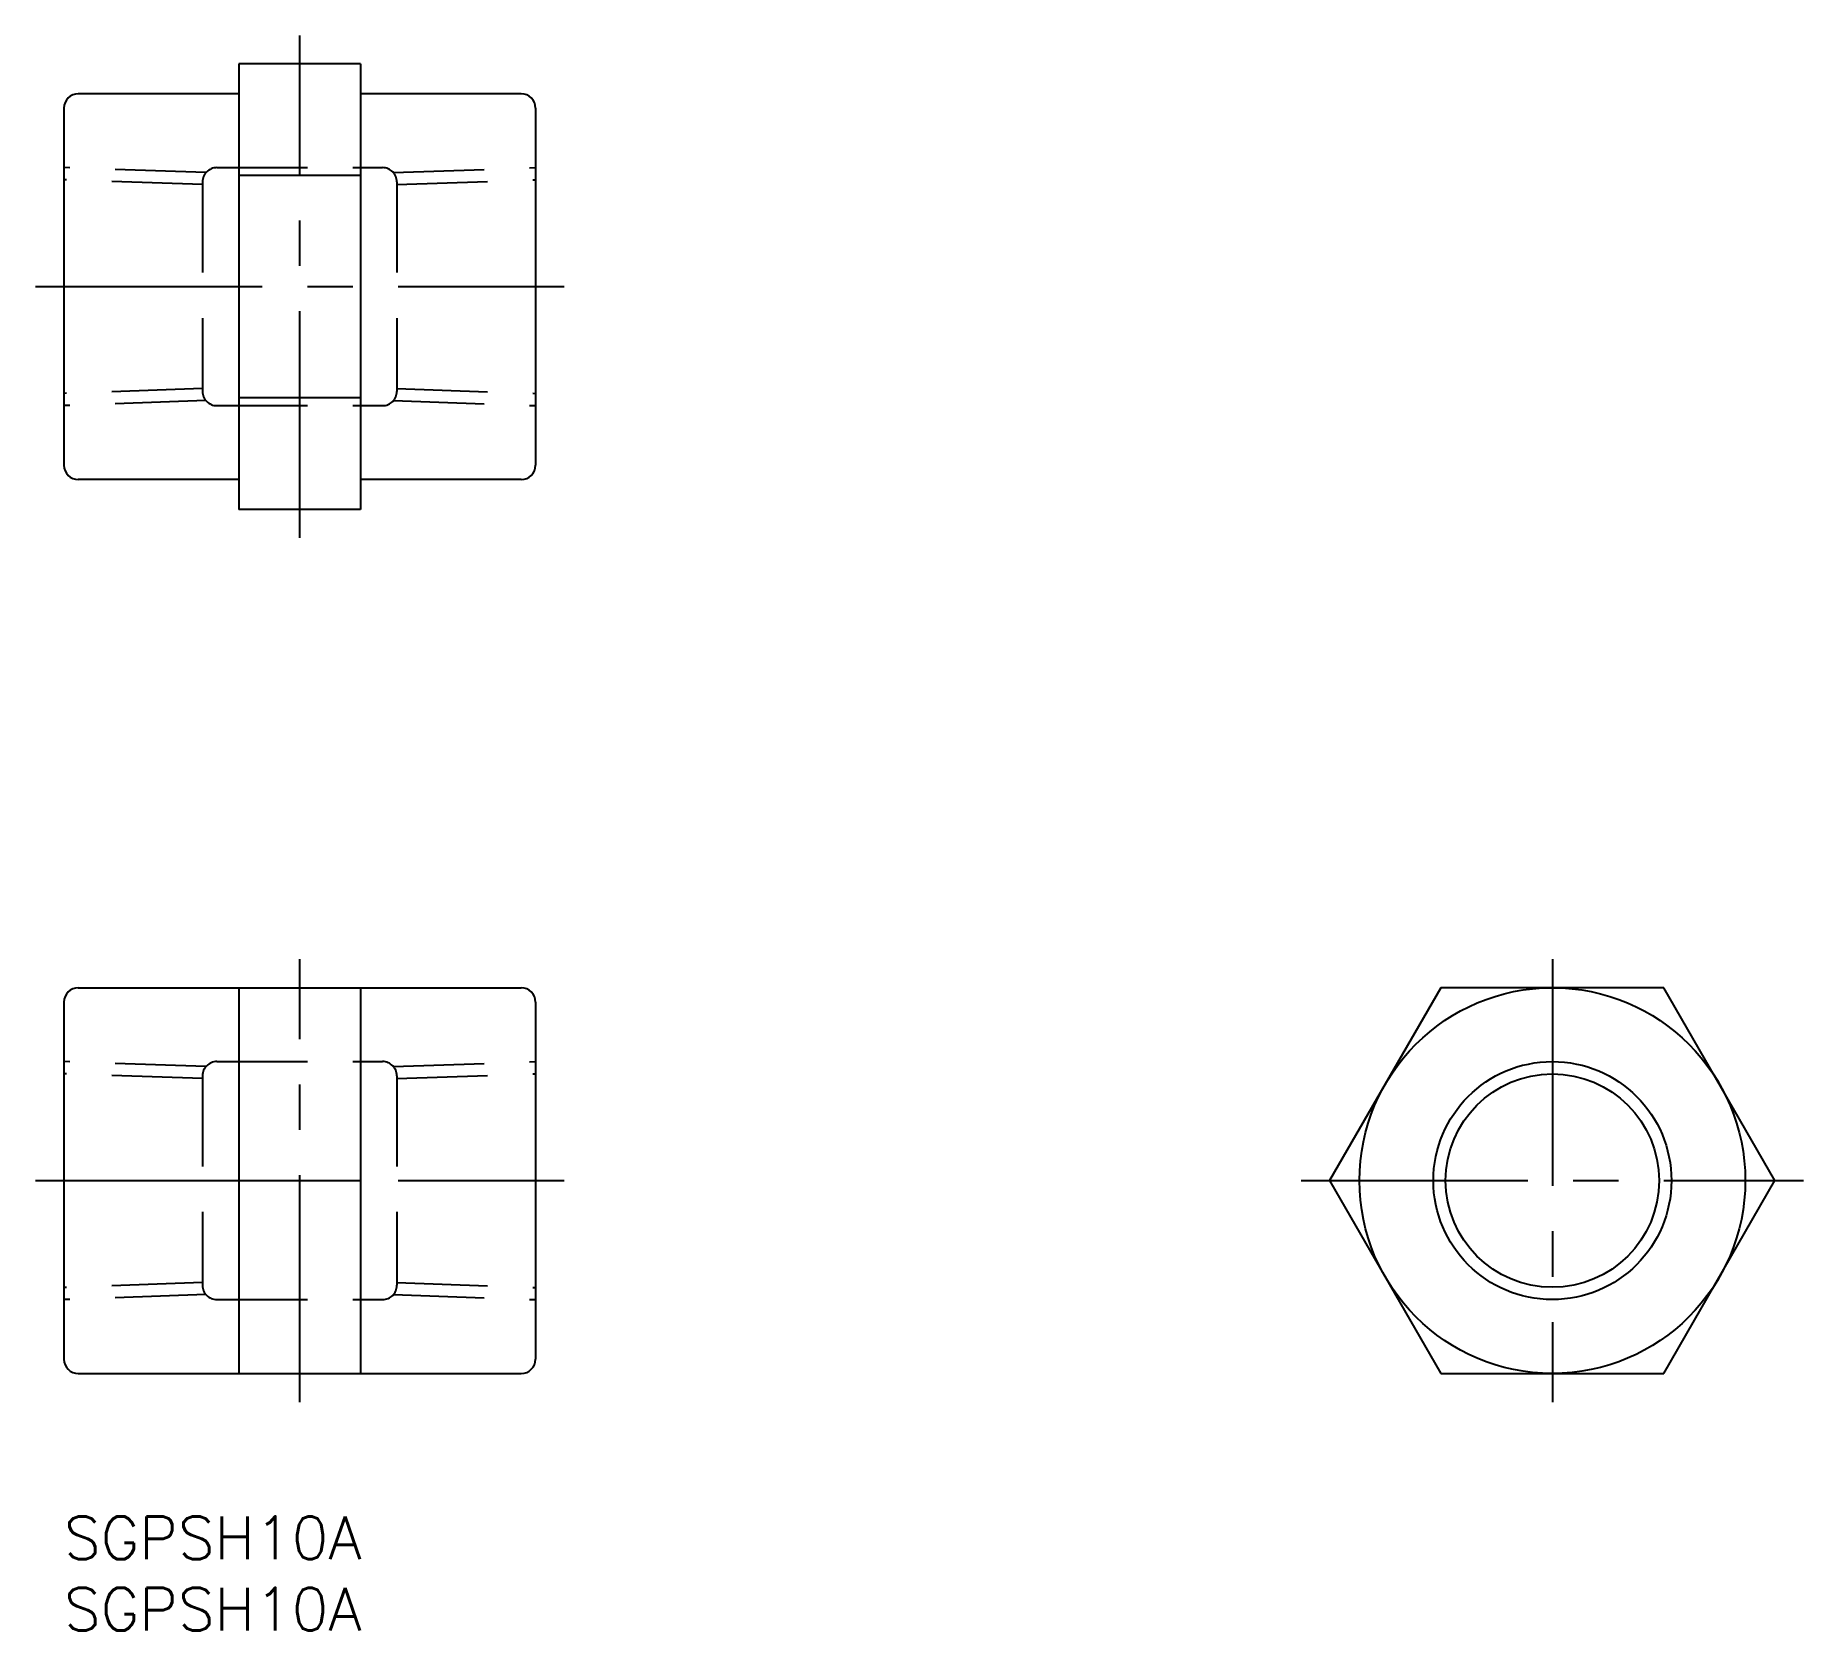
# Model space of a CAD drawing. Extents: x -2 to 122, y -8 to 104.
import ezdxf

# ---------------------------------------------------------------- set-up
doc = ezdxf.new("R2010")
doc.units = 0
doc.header["$LTSCALE"] = 0.5
doc.linetypes.add('CENTER', pattern=[50.8, 31.75, -6.35, 6.35, -6.35])
doc.linetypes.add('DASHED', pattern=[19.05, 12.7, -6.35])
for name, color, linetype in [('MSM_CENTER', 1, 'CENTER'), ('MSM_CONTINUOUS', 7, 'CONTINUOUS'), ('MSM_DASHED', 4, 'DASHED'), ('MSM_NARROW', 5, 'CONTINUOUS'), ('MSM_PART_NUMBER', 7, 'CONTINUOUS')]:
    doc.layers.add(name, color=color, linetype=linetype)
doc.styles.get("Standard").update_dxf_attribs({"font": 'txt.shx', "height": 3, "bigfont": 'bigfont.shx'})

# ---------------------------------------------------------------- blocks, each defined once
blk = doc.blocks.new('*U13')
at = {"layer": 'MSM_PART_NUMBER'}
blk.add_text('SGPSH10A', height=3, dxfattribs=at).set_placement((0, -3))
blk = doc.blocks.new('*U14')
at = {"layer": 'MSM_PART_NUMBER'}
blk.add_text('SGPSH10A', height=3, dxfattribs=at).set_placement((0, -8))

msp = doc.modelspace()

# ---------------------------------------------------------------- linework, layer by layer
at = {"layer": 'MSM_CENTER'}
for p, q in [((16.5, 68.48), (16.5, 103.66)), ((-2, 86.07), (35, 86.07)), ((16.5, 8), (16.5, 39)), ((104.17, 39), (104.17, 8)), ((-2, 23.5), (35, 23.5)), ((86.58, 23.5), (121.75, 23.5))]:
    msp.add_line(p, q, dxfattribs=at)
at = {"layer": 'MSM_CONTINUOUS'}
for p, q in [((12.25, 101.66), (12.25, 70.48)), ((20.75, 101.66), (12.25, 101.66)), ((20.75, 101.66), (20.75, 70.48)), ((12.25, 99.57), (1, 99.57)), ((32, 99.57), (20.75, 99.57)), ((0, 98.57), (0, 73.57)), ((33, 98.57), (33, 73.57)), ((20.75, 93.86), (12.25, 93.86)), ((20.75, 78.28), (12.25, 78.28)), ((12.25, 72.57), (1, 72.57)), ((32, 72.57), (20.75, 72.57)), ((20.75, 70.48), (12.25, 70.48)), ((0, 36), (0, 11)), ((1, 37), (32, 37)), ((12.25, 37), (12.25, 10)), ((20.75, 37), (20.75, 10)), ((33, 36), (33, 11)), ((96.37, 37), (88.58, 23.5)), ((111.96, 37), (96.37, 37)), ((119.75, 23.5), (111.96, 37)), ((12.25, 23.5), (20.75, 23.5)), ((88.58, 23.5), (96.37, 10)), ((111.96, 10), (119.75, 23.5)), ((1, 10), (32, 10)), ((96.37, 10), (111.96, 10))]:
    msp.add_line(p, q, dxfattribs=at)
for radius in [13.5, 7.47]:
    msp.add_circle((104.17, 23.5), radius, dxfattribs=at)
for centre, start, end in [((1, 98.57), 90, 180), ((32, 98.57), 0, 90), ((1, 73.57), 180, 270), ((32, 73.57), 270, 0), ((1, 36), 90, 180), ((32, 36), 0, 90), ((1, 11), 180, 270), ((32, 11), 270, 0)]:
    msp.add_arc(centre, 1, start, end, dxfattribs=at)
at = {"layer": 'MSM_DASHED'}
for p, q in [((9.94, 94.05), (0, 94.4)), ((10.7, 94.4), (22.3, 94.4)), ((23.06, 94.05), (33, 94.4)), ((9.7, 93.21), (0, 93.55)), ((9.7, 93.4), (9.7, 78.74)), ((23.3, 93.21), (33, 93.55)), ((23.3, 93.4), (23.3, 78.74)), ((9.7, 78.93), (0, 78.6)), ((9.94, 78.09), (0, 77.74)), ((23.06, 78.09), (33, 77.74)), ((23.3, 78.93), (33, 78.6)), ((10.7, 77.74), (22.3, 77.74)), ((9.94, 31.48), (0, 31.83)), ((9.7, 30.64), (0, 30.97)), ((10.7, 31.83), (22.3, 31.83)), ((23.06, 31.48), (33, 31.83)), ((23.3, 30.64), (33, 30.97)), ((9.7, 30.83), (9.7, 16.17)), ((23.3, 30.83), (23.3, 16.17)), ((9.7, 16.36), (0, 16.02)), ((23.3, 16.36), (33, 16.02)), ((9.94, 15.52), (0, 15.17)), ((10.7, 15.17), (22.3, 15.17)), ((23.06, 15.52), (33, 15.17))]:
    msp.add_line(p, q, dxfattribs=at)
for centre, start, end in [((10.7, 93.4), 90, 180), ((22.3, 93.4), 0, 90), ((10.7, 78.74), 180, 270), ((22.3, 78.74), 270, 0), ((10.7, 30.83), 90, 180), ((22.3, 30.83), 0, 90), ((10.7, 16.17), 180, 270), ((22.3, 16.17), 270, 0)]:
    msp.add_arc(centre, 1, start, end, dxfattribs=at)
at = {"layer": 'MSM_NARROW'}
msp.add_circle((104.17, 23.5), 8.33, dxfattribs=at)

# ---------------------------------------------------------------- block references
at = {"layer": 'MSM_CONTINUOUS'}
for name in ['*U13', '*U14']:
    msp.add_blockref(name, (0, 0), dxfattribs=at)

doc.saveas('drawing.dxf')
